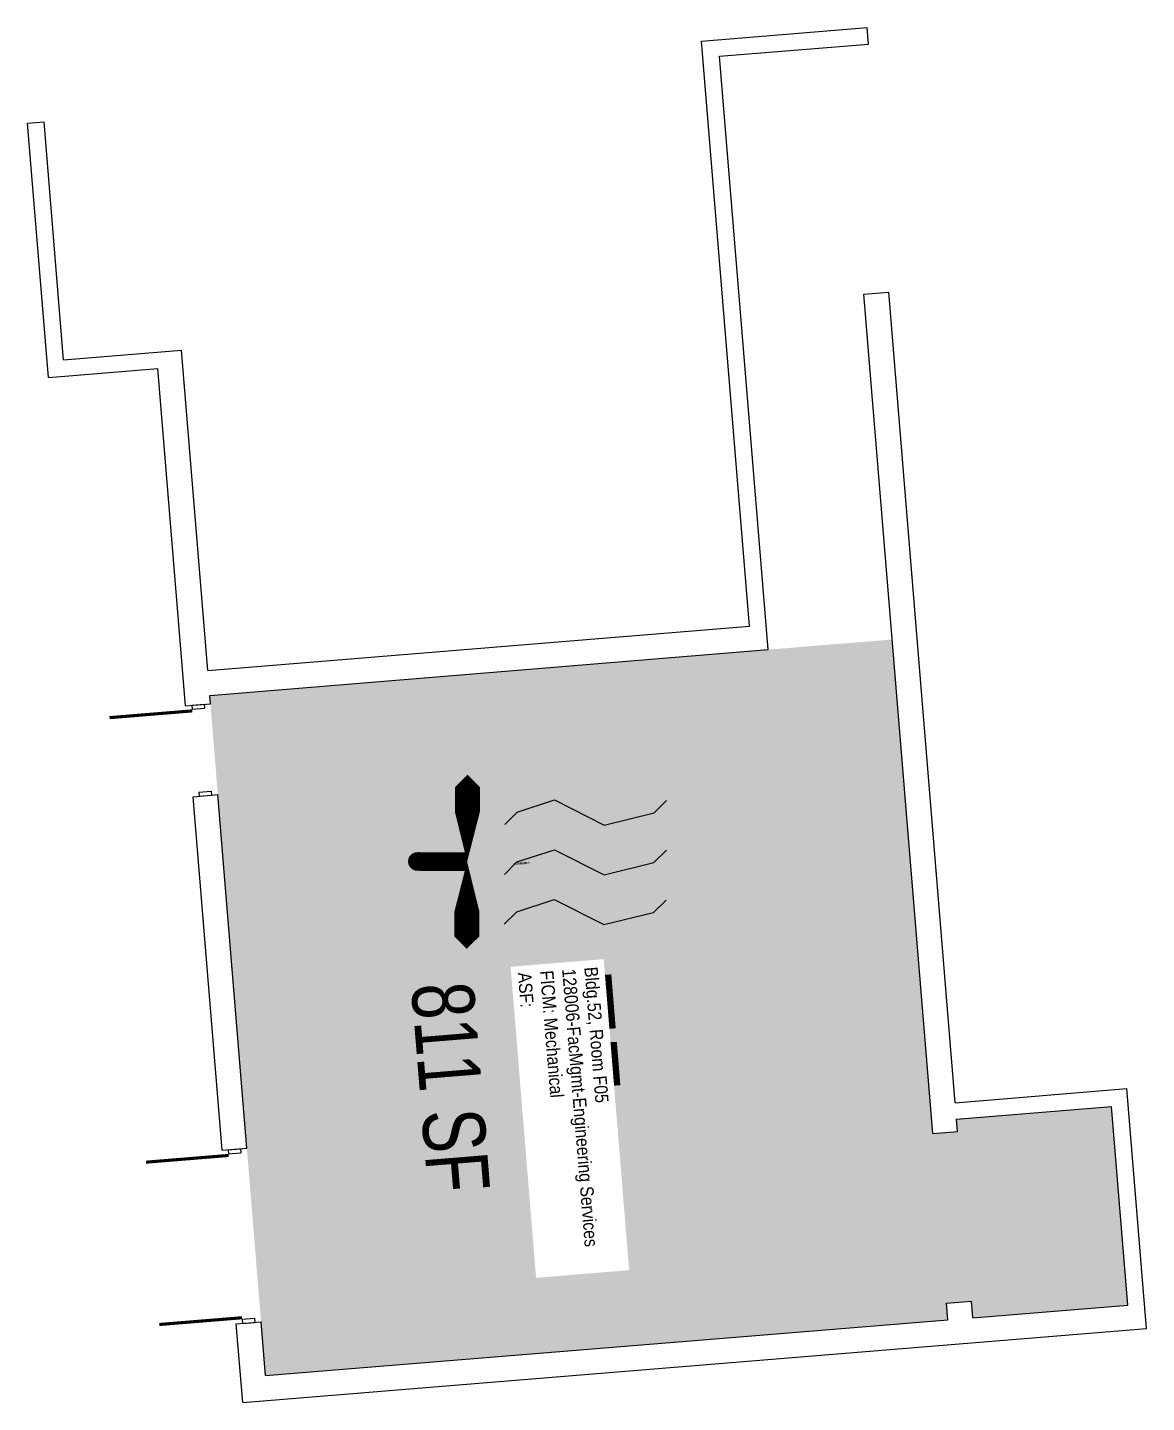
# Model space of a CAD drawing. Header units: inches. Extents: x 69213987 to 69216006, y 27672183 to 27676217.
# Drawn here: x 69213987 to 69214526, y 27672796 to 27673459 of the extents above; entities that cross this region are included whole.
import ezdxf
from ezdxf.enums import TextEntityAlignment as Align

# ---------------------------------------------------------------- set-up
doc = ezdxf.new("R2010")
doc.units = ezdxf.units.IN
doc.header["$LTSCALE"] = 100
doc.header["$MEASUREMENT"] = 0
doc.layers.get('0').update_dxf_attribs({"linetype": 'CONTINUOUS'})
for name, color, linetype in [('A-DOOR', 2, 'CONTINUOUS'), ('A-IDEN-ICON', 4, 'CONTINUOUS'), ('A-IDEN-RNUM', 7, 'CONTINUOUS'), ('A-IDEN-SNUM', 4, 'CONTINUOUS'), ('A-IDEN-VNUM', 4, 'CONTINUOUS'), ('A-WALL', 5, 'CONTINUOUS'), ('AREA-TEXT', 3, 'CONTINUOUS'), ('Rooms-Category-Color', 7, 'CONTINUOUS'), ('Rooms-College-Color', 7, 'CONTINUOUS'), ('Rooms-Department-Color', 7, 'CONTINUOUS'), ('Rooms-Division-Color', 7, 'CONTINUOUS'), ('Rooms-Information', 7, 'CONTINUOUS')]:
    doc.layers.add(name, color=color, linetype=linetype)
doc.styles.add('CP_AREA', font='arial.ttf', dxfattribs={"height": 15})
doc.styles.add('CP_ROOMSNUMBER', font='arial.ttf', dxfattribs={"height": 1})
doc.styles.add('CP_ROOMVNUMBER', font='arial.ttf', dxfattribs={"width": 0.85, "height": 0.075})

# ---------------------------------------------------------------- blocks, each defined once
blk = doc.blocks.new('CPMECH')
for p, q in [((0.015, 0.035), (0.045, 0.045)), ((0.045, 0.045), (0.085, 0.025)), ((0.125, 0.035), (0.135, 0.045)), ((0.005, 0.025), (0.015, 0.035)), ((0.085, 0.025), (0.125, 0.035)), ((0.015, -0.005), (0.045, 0.005)), ((0.045, 0.005), (0.085, -0.015)), ((0.125, -0.005), (0.135, 0.005)), ((0.005, -0.015), (0.015, -0.005)), ((0.085, -0.015), (0.125, -0.005)), ((0.015, -0.045), (0.045, -0.035)), ((0.045, -0.035), (0.085, -0.055)), ((0.125, -0.045), (0.135, -0.035)), ((0.005, -0.055), (0.015, -0.045)), ((0.085, -0.055), (0.125, -0.045))]:
    blk.add_line(p, q)
for points in [[(-0.025, -0.005, 0, 0.02, 0), (-0.025, 0.035, 0.02, 0.02, 0), (-0.025, 0.055, 0.02, 0, 0), (-0.025, 0.065, 0, 0, 0)], [(-0.025, -0.005, 0, 0.02, 0), (-0.025, -0.045, 0.02, 0.02, 0), (-0.025, -0.065, 0.02, 0, 0), (-0.025, -0.075, 0, 0, 0)]]:
    blk.add_lwpolyline(points, format="xyseb")
at = {"const_width": 0.0075}
blk.add_lwpolyline([(-0.0682, -0.0069, 1), (-0.0618, -0.0031, 1)], format="xyb", close=True, dxfattribs=at)
at = {"const_width": 0.015}
blk.add_lwpolyline([(-0.025, -0.005), (-0.065, -0.005)], dxfattribs=at)

msp = doc.modelspace()

# ---------------------------------------------------------------- hatches: boundary and pattern name
at = {"layer": 'Rooms-Category-Color', "true_color": 0xadadad}
msp.add_hatch(color=253, dxfattribs=at).paths.add_polyline_path([(69214074.55, 27673137.16), (69214101.42, 27672809.26), (69214430.31, 27672836.21), (69214429.66, 27672844.18), (69214441.62, 27672845.16), (69214442.27, 27672837.19), (69214517.02, 27672843.31), (69214509.18, 27672938.99), (69214434.43, 27672932.86), (69214434.92, 27672926.88), (69214422.96, 27672925.9), (69214403.45, 27673164.11)])
at = {"layer": 'Rooms-College-Color', "true_color": 0xadadad}
msp.add_hatch(color=253, dxfattribs=at).paths.add_polyline_path([(69214074.55, 27673137.16), (69214101.42, 27672809.26), (69214430.31, 27672836.21), (69214429.66, 27672844.18), (69214441.62, 27672845.16), (69214442.27, 27672837.19), (69214517.02, 27672843.31), (69214509.18, 27672938.99), (69214434.43, 27672932.86), (69214434.92, 27672926.88), (69214422.96, 27672925.9), (69214403.45, 27673164.11)])
at = {"layer": 'Rooms-Department-Color', "true_color": 0xacacac}
msp.add_hatch(color=253, dxfattribs=at).paths.add_polyline_path([(69214074.55, 27673137.16), (69214101.42, 27672809.26), (69214430.31, 27672836.21), (69214429.66, 27672844.18), (69214441.62, 27672845.16), (69214442.27, 27672837.19), (69214517.02, 27672843.31), (69214509.18, 27672938.99), (69214434.43, 27672932.86), (69214434.92, 27672926.88), (69214422.96, 27672925.9), (69214403.45, 27673164.11)])
at = {"layer": 'Rooms-Division-Color', "true_color": 0xadadad}
msp.add_hatch(color=253, dxfattribs=at).paths.add_polyline_path([(69214074.55, 27673137.16), (69214101.42, 27672809.26), (69214430.31, 27672836.21), (69214429.66, 27672844.18), (69214441.62, 27672845.16), (69214442.27, 27672837.19), (69214517.02, 27672843.31), (69214509.18, 27672938.99), (69214434.43, 27672932.86), (69214434.92, 27672926.88), (69214422.96, 27672925.9), (69214403.45, 27673164.11)])

# ---------------------------------------------------------------- linework, layer by layer
at = {"layer": 'A-DOOR'}
for points in [[(69214066.13, 27673129.69, 1.5, 1.5, 0), (69214026.26, 27673126.43, 0, 0, 0), (69214026.2, 27673127.17, 0, 0, 0.414214), (69214069.33, 27673090.57, 0, 0, 0.414214)], [(69214083.69, 27672915.41, 1.5, 1.5, 0), (69214043.82, 27672912.15, 0, 0, 0), (69214043.76, 27672912.89, 0, 0, 0.414214), (69214086.89, 27672876.29, 0, 0, 0.414214)], [(69214090.1, 27672837.17, 1.5, 1.5, 0), (69214050.23, 27672833.91, 0, 0, 0), (69214050.29, 27672833.16, 0, 0, -0.414214), (69214086.89, 27672876.29, 0, 0, -0.414214)]]:
    msp.add_lwpolyline(points, format="xyseb", dxfattribs=at)
at = {"layer": 'A-WALL'}
for p, q in [((69214311.58, 27673452.57), (69214391.31, 27673459.1)), ((69214391.97, 27673451.13), (69214391.31, 27673459.1)), ((69214334.69, 27673170.51), (69214311.58, 27673452.57)), ((69214320.21, 27673445.25), (69214391.97, 27673451.13)), ((69214343.65, 27673159.21), (69214320.21, 27673445.25)), ((69213986.73, 27673412.91), (69213994.71, 27673413.56)), ((69213996.78, 27673290.32), (69213986.73, 27673412.91)), ((69214004.1, 27673298.94), (69213994.71, 27673413.56)), ((69214389.81, 27673330.55), (69214401.77, 27673331.53)), ((69214422.96, 27672925.9), (69214389.81, 27673330.55)), ((69214433.78, 27672940.84), (69214401.77, 27673331.53)), ((69214004.1, 27673298.94), (69214060.91, 27673303.6)), ((69214073.57, 27673149.12), (69214060.91, 27673303.6)), ((69213996.78, 27673290.32), (69214049.6, 27673294.65)), ((69214062.91, 27673132.19), (69214049.6, 27673294.65)), ((69214073.57, 27673149.12), (69214334.69, 27673170.51)), ((69214074.55, 27673137.16), (69214343.65, 27673159.21)), ((69214074.87, 27673133.17), (69214074.55, 27673137.16)), ((69214062.91, 27673132.19), (69214074.87, 27673133.17)), ((69214065.9, 27673132.43), (69214071.88, 27673132.92)), ((69214065.9, 27673132.43), (69214066.07, 27673130.44)), ((69214066.07, 27673130.44), (69214072.05, 27673130.93)), ((69214071.88, 27673132.92), (69214072.05, 27673130.93)), ((69214066.51, 27673088.34), (69214078.47, 27673089.32)), ((69214080.47, 27672917.91), (69214066.51, 27673088.34)), ((69214069.33, 27673090.57), (69214075.31, 27673091.06)), ((69214069.33, 27673090.57), (69214069.5, 27673088.58)), ((69214069.5, 27673088.58), (69214075.48, 27673089.07)), ((69214075.31, 27673091.06), (69214075.48, 27673089.07)), ((69214092.43, 27672918.89), (69214078.47, 27673089.32)), ((69214433.78, 27672940.84), (69214516.5, 27672947.62)), ((69214525.98, 27672832), (69214516.5, 27672947.62)), ((69214434.43, 27672932.86), (69214509.18, 27672938.99)), ((69214517.02, 27672843.31), (69214509.18, 27672938.99)), ((69214434.92, 27672926.88), (69214434.43, 27672932.86)), ((69214422.96, 27672925.9), (69214434.92, 27672926.88)), ((69214080.47, 27672917.91), (69214092.43, 27672918.89)), ((69214083.46, 27672918.15), (69214089.44, 27672918.64)), ((69214083.46, 27672918.15), (69214083.63, 27672916.16)), ((69214083.63, 27672916.16), (69214089.61, 27672916.65)), ((69214089.44, 27672918.64), (69214089.61, 27672916.65)), ((69214429.66, 27672844.18), (69214441.62, 27672845.16)), ((69214430.31, 27672836.21), (69214429.66, 27672844.18)), ((69214442.27, 27672837.19), (69214441.62, 27672845.16)), ((69214442.27, 27672837.19), (69214517.02, 27672843.31)), ((69214087.33, 27672834.19), (69214099.29, 27672835.17)), ((69214090.16, 27672836.43), (69214096.14, 27672836.92)), ((69214090.16, 27672836.43), (69214090.32, 27672834.43)), ((69214096.14, 27672836.92), (69214096.3, 27672834.92)), ((69214101.42, 27672809.26), (69214099.29, 27672835.17)), ((69214101.42, 27672809.26), (69214430.31, 27672836.21)), ((69214090.44, 27672796.32), (69214087.33, 27672834.19)), ((69214090.32, 27672834.43), (69214096.3, 27672834.92)), ((69214090.44, 27672796.32), (69214525.98, 27672832))]:
    msp.add_line(p, q, dxfattribs=at)

# ---------------------------------------------------------------- block references
at = {"layer": 'A-IDEN-ICON', "xscale": 600.0000000048921, "yscale": 600.0000000048921, "zscale": 600.0000000048921, "rotation": 359.7254479355223}
msp.add_blockref('CPMECH', (69214213.61, 27673059.91), dxfattribs=at)

# ---------------------------------------------------------------- texts
at = {"layer": 'A-IDEN-RNUM', "style": 'CP_ROOMSNUMBER', "width": 0.85}
msp.add_text('0F05-00', height=1, rotation=4.6844, dxfattribs=at).set_placement((69214224.83, 27673056.18), align=Align.MIDDLE)
at = {"layer": 'A-IDEN-SNUM', "style": 'CP_ROOMSNUMBER', "width": 0.85}
msp.add_text('05200F0500', height=1, rotation=4.6844, dxfattribs=at).set_placement((69214224.83, 27673056.18), align=Align.MIDDLE)
at = {"layer": 'A-IDEN-VNUM', "style": 'CP_ROOMVNUMBER', "width": 0.85}
msp.add_text('F5', height=45, rotation=274.68, dxfattribs=at).set_placement((69214247.51, 27672974.14), align=Align.MIDDLE)
at = {"layer": 'AREA-TEXT', "style": 'CP_AREA', "width": 0.75}
msp.add_text('811 SF', height=30, rotation=274.68, dxfattribs=at).set_placement((69214190.65, 27672948.31), align=Align.MIDDLE_CENTER)

# ---------------------------------------------------------------- next in the draw order: texts
at = {"layer": 'Rooms-Information', "insert": (69214222.92, 27673003.41), "char_height": 6.4286, "width": 144, "attachment_point": 7, "rotation": 274.68, "style": 'CP_ROOMVNUMBER', "bg_fill": 3, "box_fill_scale": 1.5, "bg_fill_color": 256, "bg_fill_true_color": 13158600, "bg_fill_transparency": 0}
msp.add_mtext('Bldg.52, Room F05^M^J128006-FacMgmt-Engineering Services^M^JFICM: Mechanical^M^JASF: ', dxfattribs=at)

doc.saveas('drawing.dxf')
